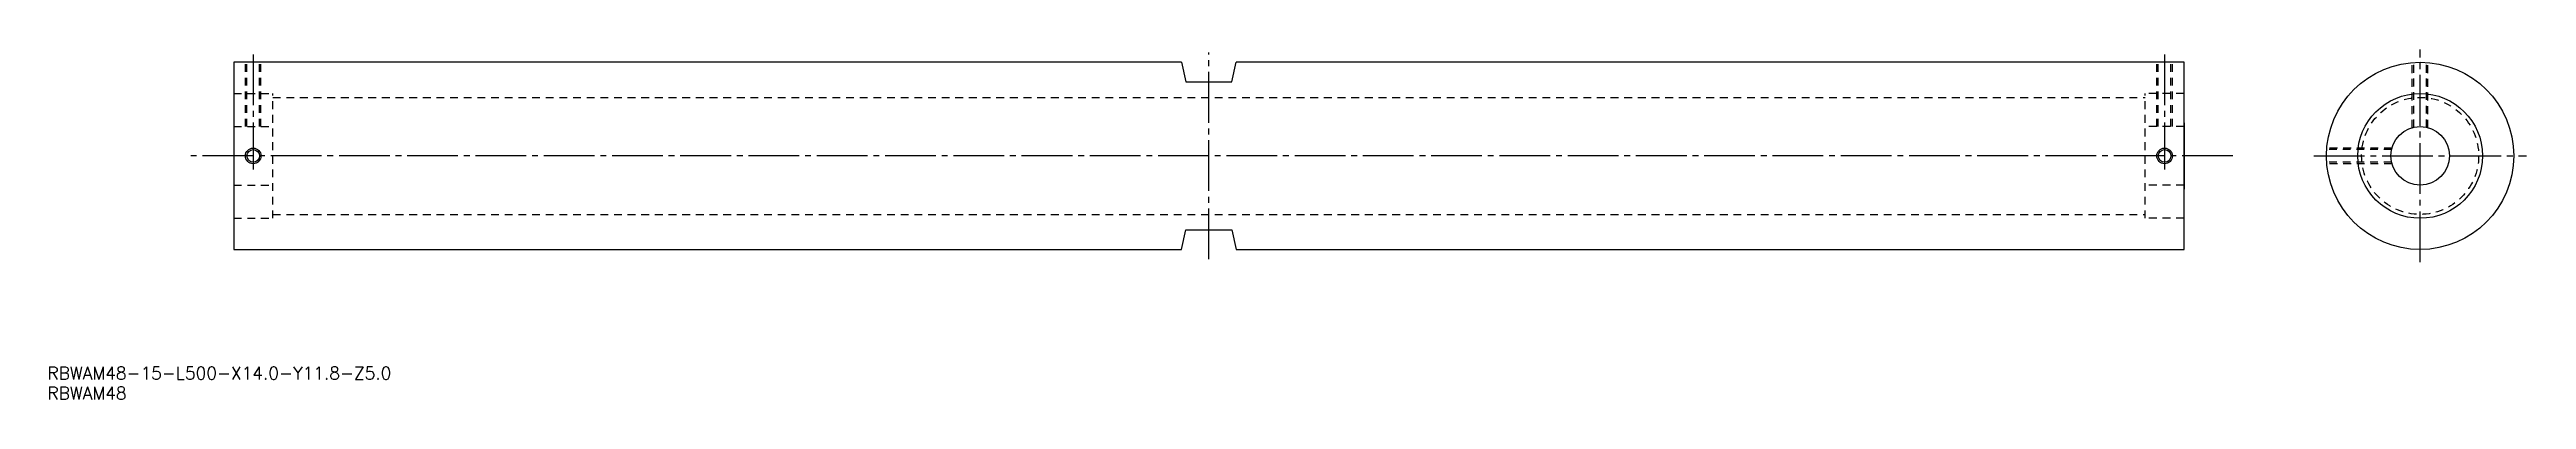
# Model space of a CAD drawing. Extents: x 56 to 691, y 206 to 295.
import ezdxf

# ---------------------------------------------------------------- set-up
doc = ezdxf.new("R2010")
doc.units = 0
doc.linetypes.add('CENTER', pattern=[17.5, 13, -1.5, 1.5, -1.5])
doc.linetypes.add('DASHED', pattern=[3.5, 2, -1.5])
doc.layers.get('0').update_dxf_attribs({"linetype": 'CONTINUOUS'})
doc.layers.add('CENTER', color=1, linetype='CENTER')
doc.styles.get("Standard").update_dxf_attribs({"font": 'txt.shx', "bigfont": '@extfont2.shx'})

msp = doc.modelspace()

# ---------------------------------------------------------------- linework, layer by layer
at = {"color": 7, "linetype": 'CONTINUOUS'}
for p, q in [((103.35, 292.19), (103.35, 244.19)), ((346.35, 292.19), (103.35, 292.19)), ((346.35, 292.19), (347.45, 287.19)), ((359.25, 287.19), (360.35, 292.19)), ((603.35, 292.19), (360.35, 292.19)), ((603.35, 244.19), (603.35, 292.19)), ((347.45, 287.19), (359.25, 287.19)), ((103.35, 276.69), (103.35, 259.69)), ((603.35, 276.69), (603.35, 259.69)), ((346.35, 244.19), (347.45, 249.19)), ((347.45, 249.19), (359.25, 249.19)), ((359.25, 249.19), (360.35, 244.19)), ((103.35, 244.19), (346.35, 244.19)), ((360.35, 244.19), (603.35, 244.19))]:
    msp.add_line(p, q, dxfattribs=at)
at = {"color": 3, "linetype": 'DASHED'}
for p, q in [((106.35, 275.69), (106.35, 292.19)), ((106.73, 275.69), (106.73, 292.19)), ((109.97, 275.69), (109.97, 292.19)), ((110.35, 275.69), (110.35, 292.19)), ((596.35, 275.69), (596.35, 292.19)), ((596.73, 275.69), (596.73, 292.19)), ((599.97, 275.69), (599.97, 292.19)), ((600.35, 275.69), (600.35, 292.19)), ((661.87, 275.41), (661.87, 292.1)), ((662.25, 275.51), (662.25, 292.13)), ((665.5, 275.51), (665.5, 292.13)), ((665.87, 275.41), (665.87, 292.1)), ((103.35, 284.19), (113.35, 284.19)), ((113.35, 252.19), (113.35, 284.19)), ((113.35, 283.19), (593.35, 283.19)), ((593.35, 252.19), (593.35, 284.19)), ((603.35, 284.19), (593.35, 284.19)), ((103.35, 275.69), (113.35, 275.69)), ((603.35, 275.69), (593.35, 275.69)), ((656.55, 269.81), (639.93, 269.81)), ((656.65, 270.19), (639.96, 270.19)), ((103.35, 260.69), (113.35, 260.69)), ((603.35, 260.69), (593.35, 260.69)), ((656.55, 266.57), (639.93, 266.57)), ((656.65, 266.19), (639.96, 266.19)), ((103.35, 252.19), (113.35, 252.19)), ((113.35, 253.19), (593.35, 253.19)), ((603.35, 252.19), (593.35, 252.19))]:
    msp.add_line(p, q, dxfattribs=at)
at = {"color": 7, "linetype": 'CONTINUOUS'}
for centre, radius in [((663.87, 268.19), 24), ((663.87, 268.19), 16), ((663.87, 268.19), 7.5), ((108.35, 268.19), 1.62), ((598.35, 268.19), 1.62)]:
    msp.add_circle(centre, radius, dxfattribs=at)
at = {"color": 3, "linetype": 'DASHED'}
msp.add_circle((663.87, 268.19), 15, dxfattribs=at)
at = {"color": 3, "linetype": 'CONTINUOUS'}
for centre in [(108.35, 268.19), (598.35, 268.19)]:
    msp.add_circle(centre, 2, dxfattribs=at)
at = {"layer": 'CENTER', "color": 1, "linetype": 'CENTER'}
for p, q in [((108.35, 294.2), (108.35, 264.69)), ((353.35, 241.69), (353.35, 294.69)), ((598.35, 294.2), (598.35, 264.69)), ((663.87, 240.93), (663.87, 295.44)), ((615.85, 268.19), (90.85, 268.19)), ((636.62, 268.19), (691.13, 268.19))]:
    msp.add_line(p, q, dxfattribs=at)

# ---------------------------------------------------------------- texts
at = {"color": 7, "linetype": 'CONTINUOUS'}
for s, p in [('RBWAM48-15-L500-X14.0-Y11.8-Z5.0', (55.59, 210.91)), ('RBWAM48', (55.59, 205.76))]:
    msp.add_text(s, height=3.2, dxfattribs=at).set_placement(p)

doc.saveas('drawing.dxf')
